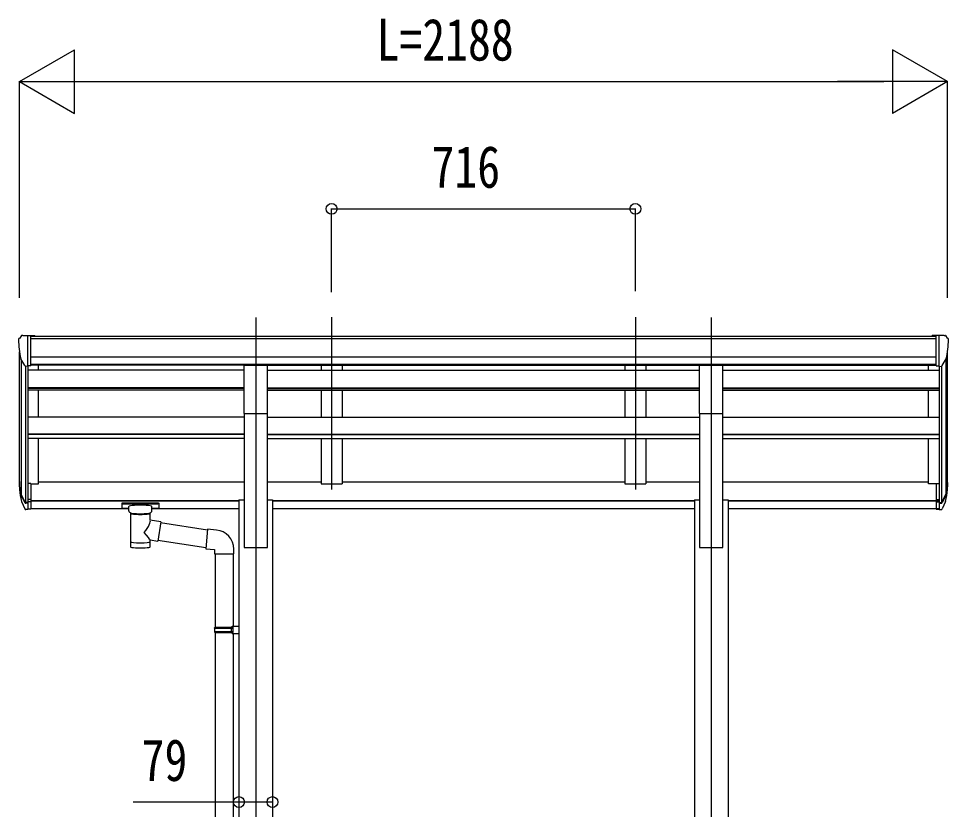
# Model space of a CAD drawing. Units: millimetres, scale not verified. Extents: x -12615 to 12615, y -8910 to 8910.
# Drawn here: x -1111 to 1081, y -3032 to -1168 of the extents above; entities that cross this region are included whole.
import ezdxf
from ezdxf.enums import TextEntityAlignment as Align

# ---------------------------------------------------------------- set-up
doc = ezdxf.new("R2010")
doc.units = ezdxf.units.MM
doc.header["$LTSCALE"] = 50
for name, color, linetype in [('0-4_YKK_12', 2, 'Continuous'), ('0-5_YKK_13', 4, 'Continuous'), ('0-6_YKK_A1', 4, 'Continuous'), ('0-7_YKK_D', 6, 'Continuous')]:
    doc.layers.add(name, color=color, linetype=linetype)
doc.styles.add('ＭＳ ゴシック', font='')
doc.styles.get('ＭＳ ゴシック').set_extended_font_data('MS Gothic')

msp = doc.modelspace()

# ---------------------------------------------------------------- linework, layer by layer
at = {"layer": '0-4_YKK_12'}
for p, q in [((-551.94, -1872.83), (-551.94, -4836.29)), ((-372.94, -1871.43), (-372.94, -2278.22)), ((343.06, -1871.43), (343.06, -2278.22)), ((522.06, -1872.83), (522.06, -4836.29))]:
    msp.add_line(p, q, dxfattribs=at)
at = {"layer": '0-5_YKK_13'}
for p, q in [((-1110.94, -1924.12), (-1110.94, -1924.75)), ((-1104.03, -1915.32), (-1108.1, -1921.13)), ((-1100.94, -1914.75), (-1103.27, -1914.89)), ((-1100.94, -1914.75), (-1082.44, -1914.75)), ((-1088.94, -1987.74), (-1088.94, -1914.75)), ((-1082.44, -1914.75), (-1072.44, -1914.84)), ((-1082.44, -1986.74), (-1082.44, -1914.75)), ((-1072.44, -1916.35), (-1072.44, -1914.84)), ((1052.56, -1914.75), (1042.56, -1914.84)), ((1042.56, -1916.35), (1042.56, -1914.84)), ((1052.56, -1986.74), (1052.56, -1914.75)), ((1071.06, -1914.75), (1052.56, -1914.75)), ((1059.06, -1987.74), (1059.06, -1914.75)), ((1071.06, -1914.75), (1073.39, -1914.89)), ((1074.15, -1915.32), (1078.22, -1921.13)), ((1081.06, -1924.12), (1081.06, -1924.75)), ((-1096.56, -1985.92), (-1105.84, -1969.86)), ((1066.68, -1985.92), (1075.96, -1969.86)), ((-1088.94, -1987.74), (-1094.15, -1987.42)), ((-1082.44, -1986.74), (-1088.94, -1986.74)), ((-579.44, -1984.59), (-524.44, -1984.59)), ((-579.44, -2098.75), (-579.44, -1984.59)), ((-524.44, -2098.75), (-524.44, -1984.59)), ((494.56, -1984.59), (549.56, -1984.59)), ((494.56, -2098.75), (494.56, -1984.59)), ((549.56, -2098.75), (549.56, -1984.59)), ((1052.56, -1986.74), (1059.06, -1986.74)), ((1059.06, -1987.74), (1064.27, -1987.42)), ((-579.44, -2098.75), (-524.44, -2098.75)), ((494.56, -2098.75), (549.56, -2098.75)), ((-1088.94, -2263.7), (-1088.94, -2325.59)), ((-1082.44, -2263.7), (-1088.94, -2263.7)), ((-1082.44, -2263.7), (-1082.44, -2324.77)), ((1052.56, -2263.7), (1052.56, -2324.77)), ((1052.56, -2263.7), (1059.06, -2263.7)), ((1059.06, -2263.7), (1059.06, -2325.59)), ((-1106.55, -2289.74), (-1096.38, -2308.92)), ((-1095.37, -2307.67), (-1105.13, -2289.25)), ((1065.49, -2307.67), (1075.25, -2289.25)), ((1076.67, -2289.74), (1066.5, -2308.92)), ((-1103.96, -2306.6), (-1096.38, -2324.09)), ((-1088.94, -2308.42), (-1094.07, -2308.42)), ((-1088.94, -2310.42), (-1093.79, -2310.42)), ((-1082.44, -2302.02), (-1088.94, -2302.02)), ((-1082.44, -2307.42), (-1088.94, -2307.42)), ((-867.44, -2310.48), (-867.44, -2321.24)), ((-867.44, -2310.67), (-867.44, -2312.21)), ((-865.44, -2309.81), (-782.44, -2309.81)), ((-865.44, -2311.99), (-782.44, -2311.99)), ((-865.44, -2321.9), (-850.94, -2321.9)), ((-850.94, -2328.71), (-850.94, -2318.43)), ((-796.94, -2328.71), (-796.94, -2318.43)), ((-796.94, -2321.9), (-782.44, -2321.9)), ((-780.44, -2310.48), (-780.44, -2321.24)), ((1052.56, -2302.02), (1059.06, -2302.02)), ((1052.56, -2307.42), (1059.06, -2307.42)), ((1059.06, -2308.42), (1064.19, -2308.42)), ((1059.06, -2310.42), (1063.9, -2310.42)), ((1074.08, -2306.6), (1066.5, -2324.09)), ((-1088.94, -2325.59), (-1093.79, -2325.59)), ((-1082.44, -2324.77), (-1088.94, -2324.77)), ((-846.84, -2333.21), (-846.86, -2413.5)), ((-801.04, -2350.78), (-801.04, -2333.2)), ((1052.56, -2324.77), (1059.06, -2324.77)), ((1059.06, -2325.59), (1063.9, -2325.59)), ((-775.82, -2354.69), (-801.04, -2350.78)), ((-775.82, -2354.69), (-782.84, -2399.95)), ((-665.53, -2373.86), (-776.13, -2356.71)), ((-644.52, -2373.71), (-665.36, -2371.89)), ((-801.02, -2413.5), (-801.04, -2396.87)), ((-801.04, -2397.13), (-782.84, -2399.95)), ((-669.2, -2415.8), (-782.57, -2398.21)), ((-649.44, -2429.46), (-603.44, -2429.46)), ((-647.44, -2429.46), (-647.44, -2603.06)), ((-605.44, -2429.46), (-605.44, -2600.5)), ((-603.44, -2429.46), (-603.44, -2418.54)), ((-649.44, -2605.06), (-648.44, -2603.06)), ((-649.44, -2605.06), (-605.44, -2605.06)), ((-649.44, -2605.06), (-649.44, -2613.06)), ((-648.44, -2603.06), (-605.44, -2603.06)), ((-609.92, -2605.06), (-610.35, -2603.06)), ((-607.44, -2600.56), (-591.44, -2600.09)), ((-607.44, -2602.56), (-607.44, -2600.56)), ((-607.44, -2602.56), (-605.44, -2602.56)), ((-591.44, -2600.09), (-591.44, -2618.03)), ((-649.44, -2613.06), (-605.44, -2613.06)), ((-649.44, -2613.06), (-648.44, -2615.06)), ((-648.44, -2615.06), (-605.44, -2615.06)), ((-647.44, -2615.06), (-647.44, -3352.24)), ((-607.44, -2617.56), (-607.44, -2615.56)), ((-607.44, -2617.56), (-591.44, -2618.03)), ((-605.44, -2617.62), (-605.44, -3349.69))]:
    msp.add_line(p, q, dxfattribs=at)
for points in [[(-867.44, -2310.48), (-867.4, -2310.28), (-867.32, -2310.15), (-867.22, -2310.05), (-867.12, -2309.99), (-867, -2309.95), (-866.71, -2309.88), (-866.22, -2309.84), (-865.67, -2309.82), (-865.44, -2309.81)], [(-867.44, -2321.24), (-867.4, -2321.43), (-867.32, -2321.57), (-867.22, -2321.66), (-867.12, -2321.72), (-867, -2321.77), (-866.71, -2321.83), (-866.22, -2321.88), (-865.67, -2321.9), (-865.44, -2321.9)], [(-782.44, -2309.81), (-782.09, -2309.82), (-781.56, -2309.84), (-781.11, -2309.9), (-780.8, -2309.97), (-780.64, -2310.07), (-780.52, -2310.21), (-780.45, -2310.39), (-780.44, -2310.48)], [(-782.44, -2321.9), (-782.09, -2321.9), (-781.56, -2321.87), (-781.11, -2321.82), (-780.8, -2321.74), (-780.64, -2321.65), (-780.52, -2321.51), (-780.45, -2321.33), (-780.44, -2321.24)], [(-850.9, -2328.65), (-850.93, -2329.01), (-850.68, -2329.97), (-850.16, -2330.85), (-849.36, -2331.69), (-848.24, -2332.49), (-846.84, -2333.21)], [(-801.04, -2333.2), (-800.81, -2333.11), (-799.45, -2332.37), (-798.34, -2331.52), (-797.58, -2330.66), (-797.12, -2329.76), (-796.95, -2328.87)], [(-665.36, -2371.89), (-669.36, -2417.71), (-649.44, -2419.46), (-649.44, -2429.46)], [(-609.92, -2605.06), (-609.92, -2613.06), (-610.35, -2615.06)], [(-607.44, -2615.56), (-605.44, -2615.56), (-605.44, -2602.56)]]:
    msp.add_lwpolyline(points, dxfattribs=at)
for centre, radius, start, end in [((-1107.94, -1924.12), 3, 93, 180), ((-908.94, -1924.75), 202, 180, 192.90261), ((-1103.21, -1915.89), 1, 93.5, 145), ((1073.33, -1915.89), 1, 35, 86.5), ((879.06, -1924.75), 202, 347.09739, 0), ((1078.06, -1924.12), 3, 0, 87), ((-1093.97, -1984.42), 3, 210, 266.5), ((1064.09, -1984.42), 3, 273.5, 330), ((-1020.28, -2267.58), 89.07, 174.49576, 194.41188), ((-1020.99, -2263.3), 88.05, 177.22392, 197.21071), ((-975.72, -2270.52), 133.22, 183.27987, 195.71302), ((945.84, -2270.52), 133.22, 344.28698, 356.72013), ((991.11, -2263.3), 88.05, 342.78929, 2.77608), ((990.4, -2267.58), 89.07, 345.58812, 5.50424), ((-1093.79, -2307.42), 3, 210, 270), ((-1094.07, -2306.92), 1.5, 210, 270), ((1063.9, -2307.42), 3, 270, 330), ((1064.19, -2306.92), 1.5, 270, 330), ((-1093.79, -2322.59), 3, 210, 270), ((1063.9, -2322.59), 3, 270, 330), ((-648.44, -2418.54), 45, 0, 85)]:
    msp.add_arc(centre, radius, start, end, dxfattribs=at)
for centre, major_axis, ratio, start_param, end_param in [((-865.44, -2312.21), (2, 0), 0.109601, 1.5707963, 3.1415927), ((-823.94, -2318.43), (27, 0), 0.122176, 6.2831853, 9.424778), ((-782.44, -2312.21), (2, 0), 0.109601, 0, 1.5707963), ((-823.93, -2333.66), (-22.91, 0.42), 0.072511, 0.0008029, 1.5715993), ((-823.93, -2335.29), (-22.91, 0.42), 0.072511, 0.0008029, 1.5715993), ((-823.95, -2333.66), (22.92, 0.42), 0.07247, 4.71158, 6.2823764), ((-823.95, -2335.29), (22.92, 0.42), 0.07247, 4.71158, 6.2823764), ((-812.94, -2328.71), (16, 0), 0.361356, 6.2636979, 6.2831853), ((-823.94, -2377.32), (-22.81, -26.62), 0.234429, 1.6855472, 3.1268519), ((-821.39, -2374.68), (20.32, -22.25), 0.045535, 0.0389954, 1.3075346), ((-823.94, -2401.06), (22.91, 0), 0.122865, 3.1415927, 6.2831853), ((-823.94, -2413.5), (22.92, 0), 0.101955, 3.1415499, 6.2833984)]:
    msp.add_ellipse(centre, major_axis=major_axis, ratio=ratio, start_param=start_param, end_param=end_param, dxfattribs=at)
at = {"layer": '0-6_YKK_A1'}
for p, q in [((-1082.44, -1916.35), (1052.56, -1916.35)), ((-1082.44, -1921.7), (1052.56, -1921.7)), ((-1108.94, -2265.87), (-1108.94, -1953.11)), ((-1104.66, -1971.91), (-1104.66, -2290.14)), ((-1082.44, -1965.23), (1052.56, -1965.23)), ((1074.78, -1971.91), (1074.78, -2290.14)), ((1079.06, -2265.87), (1079.06, -1953.11)), ((-1094.94, -1987.26), (-1094.94, -2308.14)), ((-1088.94, -1987.74), (-1088.94, -2263.7)), ((-1082.44, -1982.9), (1052.56, -1982.9)), ((-579.44, -1985.28), (-1082.44, -1985.28)), ((-1063.94, -1996.53), (-1063.94, -1985.28)), ((-524.44, -1985.28), (494.56, -1985.28)), ((-397.94, -1985.34), (-397.94, -1996.53)), ((-347.94, -1985.34), (-347.94, -1996.53)), ((318.06, -1985.34), (318.06, -1996.53)), ((368.06, -1985.34), (368.06, -1996.53)), ((549.56, -1985.28), (1052.56, -1985.28)), ((1034.06, -1996.53), (1034.06, -1985.28)), ((1059.06, -1987.74), (1059.06, -2263.7)), ((1065.06, -1987.26), (1065.06, -2308.14)), ((-579.44, -1996.53), (-1088.94, -1996.53)), ((-524.44, -1996.53), (494.56, -1996.53)), ((549.56, -1996.53), (1059.06, -1996.53)), ((-579.44, -2038.46), (-1088.94, -2038.46)), ((-524.44, -2038.46), (494.56, -2038.46)), ((549.56, -2038.46), (1059.06, -2038.46)), ((-579.44, -2039.95), (-1088.94, -2039.95)), ((-579.44, -2044.15), (-1088.94, -2044.15)), ((-1063.94, -2107.89), (-1063.94, -2044.15)), ((-524.44, -2039.95), (494.56, -2039.95)), ((-524.44, -2044.15), (494.56, -2044.15)), ((-397.94, -2044.15), (-397.94, -2107.89)), ((-347.94, -2044.15), (-347.94, -2107.89)), ((318.06, -2044.15), (318.06, -2107.89)), ((368.06, -2044.15), (368.06, -2107.89)), ((549.56, -2039.95), (1059.06, -2039.95)), ((549.56, -2044.15), (1059.06, -2044.15)), ((1034.06, -2107.89), (1034.06, -2044.15)), ((-579.44, -2098.32), (-579.44, -2415.11)), ((-524.44, -2415.11), (-524.44, -2098.32)), ((494.56, -2098.32), (494.56, -2415.11)), ((549.56, -2415.11), (549.56, -2098.32)), ((-579.45, -2107.89), (-1088.94, -2107.89)), ((-524.43, -2107.89), (494.57, -2107.89)), ((549.57, -2107.89), (1059.06, -2107.89)), ((-579.44, -2147.33), (-1088.94, -2147.33)), ((-524.44, -2147.33), (494.56, -2147.33)), ((549.56, -2147.33), (1059.06, -2147.33)), ((-579.44, -2148.81), (-1088.94, -2148.81)), ((-579.44, -2158.06), (-1088.94, -2158.06)), ((-1063.94, -2264.53), (-1063.94, -2158.06)), ((-524.44, -2148.81), (494.56, -2148.81)), ((-524.44, -2158.06), (494.56, -2158.06)), ((-397.94, -2158.06), (-397.94, -2264.55)), ((-347.94, -2158.06), (-347.94, -2264.55)), ((318.06, -2158.06), (318.06, -2264.55)), ((368.06, -2158.06), (368.06, -2264.55)), ((549.56, -2148.81), (1059.06, -2148.81)), ((549.56, -2158.06), (1059.06, -2158.06)), ((1034.06, -2264.53), (1034.06, -2158.06)), ((-1082.44, -2264.53), (-1063.94, -2264.53)), ((-1063.94, -2259.73), (-579.44, -2259.73)), ((-524.44, -2259.73), (-397.94, -2259.73)), ((-397.94, -2264.55), (-347.94, -2264.55)), ((-347.94, -2259.73), (318.06, -2259.73)), ((318.06, -2264.55), (368.06, -2264.55)), ((368.06, -2259.73), (494.56, -2259.73)), ((549.56, -2259.73), (1034.06, -2259.73)), ((1052.56, -2264.53), (1034.06, -2264.53)), ((-1082.44, -2303.82), (-591.44, -2303.82)), ((-1082.44, -2305.22), (-591.44, -2305.22)), ((-1082.44, -2322.59), (-850.94, -2322.59)), ((-796.94, -2322.59), (-591.44, -2322.59)), ((-591.44, -2302.54), (-591.44, -3990)), ((-591.44, -2302.54), (-579.44, -2302.54)), ((-524.44, -2302.54), (-512.44, -2302.54)), ((-512.44, -2302.54), (-512.44, -3990)), ((-512.44, -2303.82), (482.56, -2303.82)), ((-512.44, -2305.22), (482.56, -2305.22)), ((-512.44, -2322.59), (482.56, -2322.59)), ((482.56, -2302.54), (482.56, -3990)), ((482.56, -2302.54), (494.56, -2302.54)), ((549.56, -2302.54), (561.56, -2302.54)), ((561.56, -2302.54), (561.56, -3990)), ((561.56, -2303.82), (1059.06, -2303.82)), ((561.56, -2305.22), (1059.06, -2305.22)), ((561.56, -2322.59), (1059.06, -2322.59)), ((-579.44, -2415.11), (-524.44, -2415.11)), ((494.56, -2415.11), (549.56, -2415.11))]:
    msp.add_line(p, q, dxfattribs=at)
at = {"layer": '0-7_YKK_D'}
for p, q in [((-1108.94, -1316.36), (-979.04, -1241.36)), ((-979.04, -1391.36), (-979.04, -1241.36)), ((1079.06, -1316.36), (949.16, -1241.36)), ((949.16, -1241.36), (949.16, -1391.36)), ((-1108.94, -1825.93), (-1108.94, -1315.36)), ((-1108.94, -1316.36), (-979.04, -1391.36)), ((-1108.94, -1316.36), (-849.13, -1316.36)), ((-958.94, -1316.36), (929.06, -1316.36)), ((1079.06, -1316.36), (819.25, -1316.36)), ((1079.06, -1316.36), (949.16, -1391.36)), ((1079.06, -1825.93), (1079.06, -1315.36)), ((-372.94, -1812.97), (-372.94, -1615.36)), ((-372.94, -1616.36), (343.06, -1616.36)), ((343.06, -1810.09), (343.06, -1615.36))]:
    msp.add_line(p, q, dxfattribs=at)
msp.add_lwpolyline([(-512.44, -3015.12), (-591.44, -3015.12), (-840.84, -3015.12)], dxfattribs=at)
for centre in [(-372.94, -1616.36), (343.06, -1616.36), (-591.44, -3015.12), (-512.44, -3015.12)]:
    msp.add_circle(centre, 12.75, dxfattribs=at)

# ---------------------------------------------------------------- texts
at = {"layer": '0-7_YKK_D', "style": 'ＭＳ ゴシック', "width": 0.8}
for s, p in [('L=2188', (-266.94, -1296.36)), ('716', (-137.34, -1596.36)), ('79', (-820.84, -2995.12))]:
    msp.add_text(s, height=98.97, dxfattribs=at).set_placement(p, align=Align.BOTTOM_LEFT)

doc.saveas('drawing.dxf')
